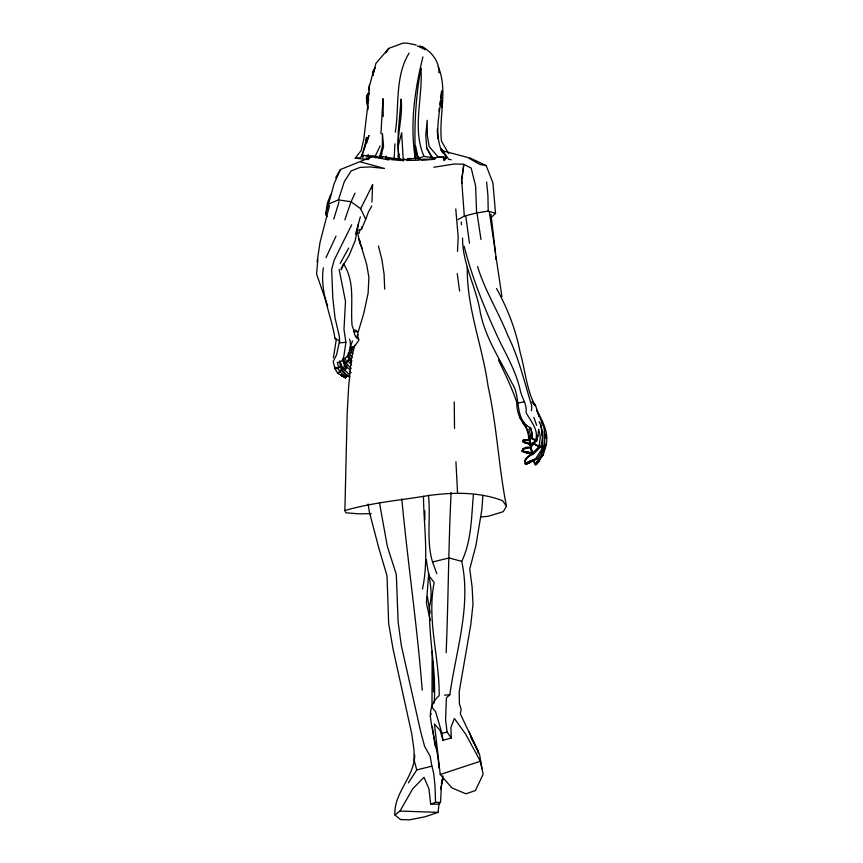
<?xml version="1.0" encoding="UTF-8"?>
<svg xmlns="http://www.w3.org/2000/svg" width="863" height="863" viewBox="0 0 863 863"><rect width="100%" height="100%" fill="white"/><g stroke="black" fill="none" stroke-linecap="round" stroke-linejoin="round"><path stroke-width="1.29" d="M451.122 492.568C448.426 546.009 448.393 599.192 446.16 652.644M367.67 104.067L367.153 97.605L367.681 94.585L369.04 92.794L366.894 95.189L366.397 97.746L366.894 104.067L367.983 106.494M540.648 424.477L542.687 436.268L542.32 448.372L535.955 458.372L525.675 463.895L524.866 461.727C526.096 458.382 529.321 455.793 532.568 454.521L532.342 453.528L531.09 453.809L528.339 456.149L525.491 458.879L524.596 461.576M432.18 651.187L431.985 705.902M371.187 513.614L359.116 513.841L345.955 512.816L344.876 510.572L347.163 413.711L348.652 386.646L351.435 358.361L354.725 345.362M341.317 267.638L341.273 269.817L343.647 264.1C355.75 282.773 350.141 305.178 352.126 325.88C354.639 330.324 353.334 337.088 358.932 339.407C360.098 340.216 347.541 354.272 352.406 346.926M441.716 150.971C433.409 131.834 440.788 110.831 441.683 90.917L440.626 98.414M351.673 224.844L334.218 260.043L331.662 269.364L332.794 297.789L335.006 317.8L339.375 336.57L339.569 341.014L336.613 354.758L333.226 361.457L334.909 368.717L337.832 373.366L345.373 377.8L347.034 375.276L341.899 369.493L342.126 368.274L340.507 365.718M522.6 441.166L530.033 444.132L530.109 440.508L523.539 440.335C520.874 441.295 524.801 441.932 527.509 443.043L530.982 444.704L529.008 439.224L532.029 436.991L531.921 438.145L529.332 440.044L530.033 444.132L530.982 444.704L536.559 441.252L538.048 435.189M545.837 438.242L545.955 434.229M529.116 447.217L525.578 447.304C519.084 450.098 524.553 452.406 528.555 453.42L533.712 453.765L540.583 447.023C543.431 438.76 542.989 429.461 539.159 421.586M462.568 238.134C462.428 263.862 475.977 286.721 480.141 311.467C485.049 337.627 500.238 359.655 511.921 383.053C521.457 396.969 513.733 419.321 530.616 427.897L532.018 433.14L531.425 437.886M371.931 202.05L372.622 184.758L360.658 208.727L365.718 219.353L361.403 229.418L356.495 230.572M457.498 251.446L458.177 236.742L455.761 208.943M473.431 494.564C471.349 516.948 471.673 540.734 461.727 561.36C471.381 606.074 455.988 650.551 449.839 694.726L446.376 697.919L445.588 719.796L447.099 732.018L451.284 738.027L442.989 740.303L440.152 730.432L434.445 723.938L440.238 774.478L451.921 787.897L465.869 793.798L475.373 790.573L483.129 774.23L480.389 761.274L465.664 734.143L454.37 718.458L450.907 727.477L451.284 738.027M367.929 109.666L368.048 107.12M373.625 72.492L375.901 63.42L388.814 48.35L402.956 43.15L407.325 43.193L415.988 44.908M443.345 156.958L444.316 160.54L446.527 157.951L438.145 157.012L429.181 146.591L427.336 135.556L427.174 120.281L425.75 135.502L426.775 148.166L432.46 157.659L424.067 156.44C411.77 128.878 423.161 97.195 420.907 67.983C415.578 98.199 413.787 128.921 415.653 159.493L415.254 158.285L403.237 159.892L399.72 159.072C394.704 138.803 403.442 119.31 401.122 99.072L398.199 132.88L398.296 159.472L394.154 158.436L394.93 143.819M439.062 803.324L438.113 812.374L425.092 816.765L409.569 819.85L400.486 819.537L394.952 815.039L400.011 811.047L412.708 788.814L423.981 777.283L428.933 788.847L430.669 804.111L438.728 804.187L440.518 802.396L441.403 786.204L442.892 775.848M528.555 453.42L528.609 452.59M543.917 448.501C544.078 439.785 546.743 429.709 541.22 422.126M369.288 85.113L368.07 102.956L363.83 139.029L361.133 150.572L355.189 158.209L368.296 159.569L370.518 156.667M380.928 133.679L382.999 98.641L383.226 116.548M428.717 572.978L426.419 603.183L430.27 620.368M482.902 495.33L481.824 509.742L475.923 545.524L469.731 569.041L472.083 586.624L472.989 604.229L470.831 624.424L459.192 691.824L459.407 703.895L461.133 709.289L460.367 713.949L479.569 754.435L481.953 768.642M467.315 266.969C466.441 307.541 482.611 346.246 488.037 386.171C496.937 425.761 498.577 466.462 506.452 506.225L503.28 511.651L488.285 516.279L480.594 517.013M524.79 442.935L527.066 443.377L522.913 441.867L523.539 440.335M345.373 377.8L345.761 376.732L339.882 371.942L337.94 367.897L335.017 368.016L338.717 367.67L340.648 366.43L340.087 361.047M531.414 410.777L531.824 406.117C524.456 382.374 518.997 358.016 507.757 335.427C498.555 312.104 484.92 290.702 477.573 266.559M323.377 267.789C319.429 292.018 331.446 314.919 334.909 338.242L336.29 339.58L333.388 357.778M441.565 106.872L441.478 100.184M395.276 132.136C399.504 105.869 394.639 76.764 409.062 53.161M434.154 702.989C436.57 670.799 428.501 638.631 429.547 606.301C433.744 590.389 428.07 575.373 426.387 559.774M532.449 401.856L535.265 404.585L539.375 416.872L536.71 410.227C542.73 421.338 548.911 432.212 546.16 445.405L543.129 455.125L535.74 464.941L534.37 462.956L534.208 460.615M345.923 377.767L347.034 375.276L345.545 377.649L341.198 375.383M339.774 361.004L340.648 366.43M386.085 156.074L385.783 158.727L397.498 158.587M530.982 444.704L531.522 443.237M373.129 75.049L373.744 69.838L375.232 67.702L373.323 70.82M442.126 107.195L442.126 100.906M373.15 74.833L373.744 69.838L369.008 87.972L369.504 90.475M317.864 259.321L316.592 274.11L327.649 305.826M525.2 463.366L526.031 464.359L531.888 461.306L530.562 461.241L525.61 463.916L525.2 463.366L531.155 460.378M438.943 768.167C438.156 750.346 432.007 733.356 430.335 715.794C430.27 708.081 433.237 700.691 439.159 695.654C439.677 657.93 426.581 619.968 434.197 582.417L429.191 576.16M373.107 74.908L373.744 69.838L372.924 74.93M438.889 111.014L439.213 108.414M346.85 376.354L345.588 374.553M458.07 219.58L464.316 216.095L461.694 180.637L463.841 164.25L454.326 164.002L433.819 167.228M339.148 269.396L345.502 301.403L343.981 329.472L345.923 342.32L343.722 356.915L342.028 360.82L339.968 362.331L337.314 362.32L338.717 367.67L337.94 367.897L339.526 366.473M538.145 433.625L538.749 429.224L540.357 437.045L538.997 446.678L532.73 452.956L522.298 450.939M528.577 438.145L528.339 433.226L526.311 427.282M461.942 183.161L461.565 180.54L463.841 164.25L471.198 168.134L475.589 185.858L476.613 212.967L464.316 216.095M439.742 104.66L440.27 100.917M327.347 216.548L325.664 214.596L327.368 203.139L330.745 194.488M365.168 146.99L366.602 137.357L364.067 149.914M317.099 261.931L320.022 242.384L329.504 205.621M361.403 229.418L361.813 226.85M531.964 401.921L535.082 405.664L535.265 404.585M530.659 447.617L534.262 443.107L530.54 447.023L532.73 452.956L533.712 453.765L534.003 452.827M414.682 755.071C414.467 776.98 393.442 793.129 394.952 815.039M540.162 459.612C536.7 459.666 532.795 470.464 538.501 460.108L539.591 459.871L535.891 464.38L535.33 464.057L541.845 454.952L543.83 446.721L544.887 445.362L544.057 431.716M422.471 589.084C428.976 558.512 423.841 527.131 423.463 496.268M530.648 439.116L530.713 435.34L528.846 429.44L529.99 427.8M325.664 214.596L334.057 183.808L340.4 169.547L372.697 156.483M358.566 223.625L355.168 240.658L349.267 255.07L343.247 265.275M542.277 451.457L537.347 458.846L532.6 461.371L530.562 461.241L528.102 462.514M363.442 155.275L362.892 157.627L362.136 155.383L364.208 147.573L368.976 135.48L366.699 143.075M359.084 233.377L359.947 229.687M440.54 789.095L443.345 777.477L441.371 783.216M342.126 368.274L339.882 371.942M537.994 434.725L536.559 441.252L531.921 438.145M356.699 337.552L357.358 334.952M532.406 459.925L532.6 461.371M398.393 145.362L401.683 132.773L403.237 159.892M528.771 439.666L528.987 435.793L526.7 428.943L522.493 422.32M543.399 452.266L544.618 447.757M530.626 444.434L535.362 441.004C539.461 430.206 530.659 421.306 526.009 412.449C527.261 404.628 521.942 398.048 520.324 390.723C516.387 372.32 506.797 355.718 498.566 338.976C484.812 308.997 472.223 278.469 464.208 246.365M355.524 234.1L360.346 216.807M422.935 56.904C414.725 89.752 409.796 124.596 415.254 158.285L415.481 145.577L418.199 158.199L424.067 156.44M522.924 441.489L523.658 439.957M328.943 203.938L338.425 199.882L344.38 181.51L351.219 170.885L360.227 167.368L370.173 166.947L384.445 168.468L360.583 161.931M333.798 219.105L339.03 201.672M371.489 188.522L372.622 184.758M351.09 368.663L346.203 362.913L349.03 359.785L349.828 357.39L348.177 353.14M357.681 333.657L363.776 313.355L368.123 293.086L368.9 277.303L366.678 264.499L359.084 239.094L360.54 242.837M341.824 374.747L341.532 375.685L345.329 377.67L346.3 376.548M335.383 367.207L334.909 368.717L338.339 368.49M398.231 156.376L398.965 154.164M344.855 219.871L350.572 203.096M441.554 782.04L442.784 778.502M352.471 340.885L349.968 348.005L353.852 347.26M529.116 463.161L531.586 461.468L526.462 464.208L524.995 463.884M365.718 219.353L368.372 212.147L371.77 206.041M538.296 462.492C541.23 455.427 536.063 468.943 534.92 462.924M430.335 715.794L431.187 713.582M346.203 362.913L348.587 359.224L351.586 362.115M523.097 441.78L526.84 443.312L524.833 442.439M349.526 374.758L344.067 369.235L346.71 365.815L343.539 362.05M525.729 463.916L526.603 463.819M363.571 151.025L360.605 157.724L355.189 158.209M338.425 199.882L351.101 201.769L354.995 193.129M326.009 257.638L336.009 236.138M362.136 155.383L375.276 156.063L380.13 145.933M341.899 369.493L341.414 370.432L346.807 376.106M341.759 267.519L343.647 264.1M340.195 263.377L348.706 248.08M335.675 177.735L340.4 169.547M535.427 464.639L537.52 462.288M408.382 782.881L416.764 769.947L431.867 766.139L430.173 756.247L424.542 746.215L420.68 731.63L401.327 645.524L398.113 621.835L396.311 574.456L387.314 546.268L379.526 503.064M526.031 464.359L525.481 463.711M346.71 365.815L347.002 367.39L344.844 370.486M385.793 52.643L388.814 48.35L385.61 52.762M540.745 452.568L543.701 447.843L543.463 445.707M537.11 462.223L538.944 459.806L538.544 459.03M534.37 462.956L533.744 460.497M528.156 451.985L527.649 452.622L524.844 451.651L527.8 452.87L522.342 451.122L522.363 450.475M390.054 158.393L388.781 159.957L376.376 157.519M358.49 334.661L357.519 335.826L358.458 338.21M382.978 156.311L381.575 157.864L379.224 156.516L381.964 153.776M337.832 373.366L341.78 369.644L339.893 366.646M368.328 154.509L366.063 156.937L376.592 156.602M490.896 217.789L495.545 213.409L492.924 182.967L486.182 165.567L469.634 157.8M344.715 358.609C350.41 354.272 351.446 345.707 349.601 339.181M541.651 455.923L543.129 455.125L541.845 454.952M367.109 101.219L368.922 99.763M523.151 451.144L522.795 451.781L522.029 451.015M377.476 156.516L375.718 157.843L373.593 156.85M349.116 350.583L351.187 349.03M344.078 366.872L342.514 367.983L340.464 362.654M348.641 353.247L349.45 353.798L351.349 352.471L352.384 348.954L351.608 346.84M539.429 447.174L540.54 446.43L540.583 447.023L538.997 446.678L534.089 444.165M527.983 462.611L530.562 461.241M526.473 443.107L528.027 443.625M344.261 362.838L346.527 361.856L344.952 358.231M535.265 441.004L536.408 440.54M523.118 449.008L531.015 447.8L531.705 452.741L531.177 448.728L532.73 452.956M430.669 804.111L435.545 802.353L440.518 802.396M440.238 774.478L480.389 761.274M344.876 510.572C371.877 502.525 400.335 500.378 428.059 495.599C452.795 492.234 478.868 491.651 502.503 500.659L506.452 506.225M434.154 158.404L438.652 156.958L444.067 157.12M528.566 437.412L530.432 436.872M442.989 740.303L441.975 733.431L447.099 732.018M528.987 435.793L530.713 435.34M428.447 495.438C430.907 517.476 426.085 540.551 432.514 561.964L449.094 557.973L461.727 561.36M438.145 157.012L432.234 158.296L426.775 148.166M349.655 376.915L346.462 375.178L347.962 375.502M518.598 402.859L524.564 401.845M476.613 212.967L488.221 211.101L495.545 213.409M402.266 159.579L404.92 159.17M407.584 158.76L410.238 158.361M523.269 439.817L530.465 439.515M434.876 159.213L421.683 160.378L419.774 158.911M444.51 695.19L449.839 694.726M339.342 342.87L345.923 342.32M531.09 443.625L533.647 443.528M406.7 160.453L419.429 160.162L417.929 158.63M533.83 443.226L538.997 446.678L535.168 444.165M544.887 445.362L546.063 445.265M400.011 811.047L438.113 812.374M391.273 159.655L403.679 160.712M525.189 452.622L527.8 452.87L522.611 451.478M358.479 331.338L355.815 331.921L353.409 331.381M394.154 158.436L380.799 156.494L383.56 146.462L382.417 133.743L382.352 146.678L379.386 157.756L375.276 156.063M451.198 159.731L448.738 159.364L441.586 149.105L442.492 152.913M486.182 165.567L480.022 164.488L467.422 157.357L440.896 150.345M398.436 158.76L400.335 159.105M419.537 46.009L422.546 46.882C431.932 52.255 439.213 61.262 438.943 72.859M535.33 464.057L535.923 464.294M536.301 464.262L539.699 459.752L539.148 460.367M354.51 329.871L356.592 330.712M415.545 157.541L419.019 159.04L417.056 155.89L415.858 149.472M417.163 45.868L425.535 49.666M529.008 439.224L529.979 439.666M345.567 377.735L342.266 375.739M347.002 367.39L350.346 369.785M346.991 375.491L349.688 376.991M523.194 448.598L523.863 448.987M334.909 338.242L339.569 341.014M523.205 451.468L521.942 450.702M539.483 446.344L542.32 448.372M351.101 201.769L360.658 208.727M349.321 371.155L351.198 372.708M352.935 353.873L351.349 352.471L350.464 349.245M535.362 441.004L532.849 438.684L535.621 440.054L531.705 438.102L532.093 433.733L530.616 427.897M340.583 365.88L344.067 369.235M351.565 364.822L347.886 360.961M417.056 155.89L420.551 159.353L433.593 158.997L431.252 156.214M348.695 356.764L351.921 360.842M344.218 365.502L345.987 367.476M422.546 46.882L424.941 49.601M526.549 426.797C519.871 420.508 516.549 411.457 516.797 402.352C511.856 387.767 505.103 373.884 498.458 359.936M523.625 422.503L520.206 418.415L519.796 415.934M431.468 706.689L435.588 711.662L441.975 733.431M352.255 357.595L349.45 353.798M436.969 748.836L435.049 745.708L432.352 726.905M448.62 153.592L441.5 141.198C438.577 116.408 448.113 90.464 438.242 66.688M368.318 93.377L369.019 94.563M441.069 148.587L446.527 157.951M535.082 405.664C526.462 389.375 525.243 370.087 520.141 352.384C515.858 329.763 507.563 308.62 496.549 288.49M529.202 444.175L531.015 447.584M470.497 736.614L477.714 750.465L478.124 753.021M539.958 418.07L542.255 422.881M468.868 731.393L477.714 750.465M362.255 248.501L359.644 242.827L357.39 231.241M436.775 573.658L432.514 561.964M347.509 356.074L349.03 359.785M533.852 417.39L536.667 425.405M343.398 358.415L345.34 363.884M342.935 360.702L344.866 366.322M529.062 442.741L529.914 445.416M416.764 769.947L414.121 760.163L414.003 749.85L411.737 733.744L393.043 648.954L388.663 623.474L387.023 575.794L378.76 547.865L369.353 511.996L368.123 504.068M527.164 442.902L527.39 443.776M378.426 245.998L381.878 259.483L384.089 274.175L384.682 289.073M431.867 766.139L433.647 773.151L435.017 786.139L435.545 802.353M443.399 156.732L444.316 160.54M427.358 596.527L430.162 613.01M501.932 296.602L489.289 211.662M476.98 212.913L480.982 239.472M457.228 273.614L459.601 291.079M490.993 214.369L495.524 252.891M465.869 216.667L469.461 243.247M422.223 690.206C417.228 626.096 407.8 562.752 401.78 498.771M486.635 181.996L487.919 195.513L488.221 211.101M461.263 222.061L461.478 224.747M495.804 256.915L495.998 259.59M541.727 430.108L542.007 435.459M455.934 461.727L457.563 493.183M437.293 129.267L437.735 138.49M454.262 401.953L454.521 428.501M424.79 510.853L424.855 520.098M433.377 661.533L433.442 691.986"/></g></svg>
